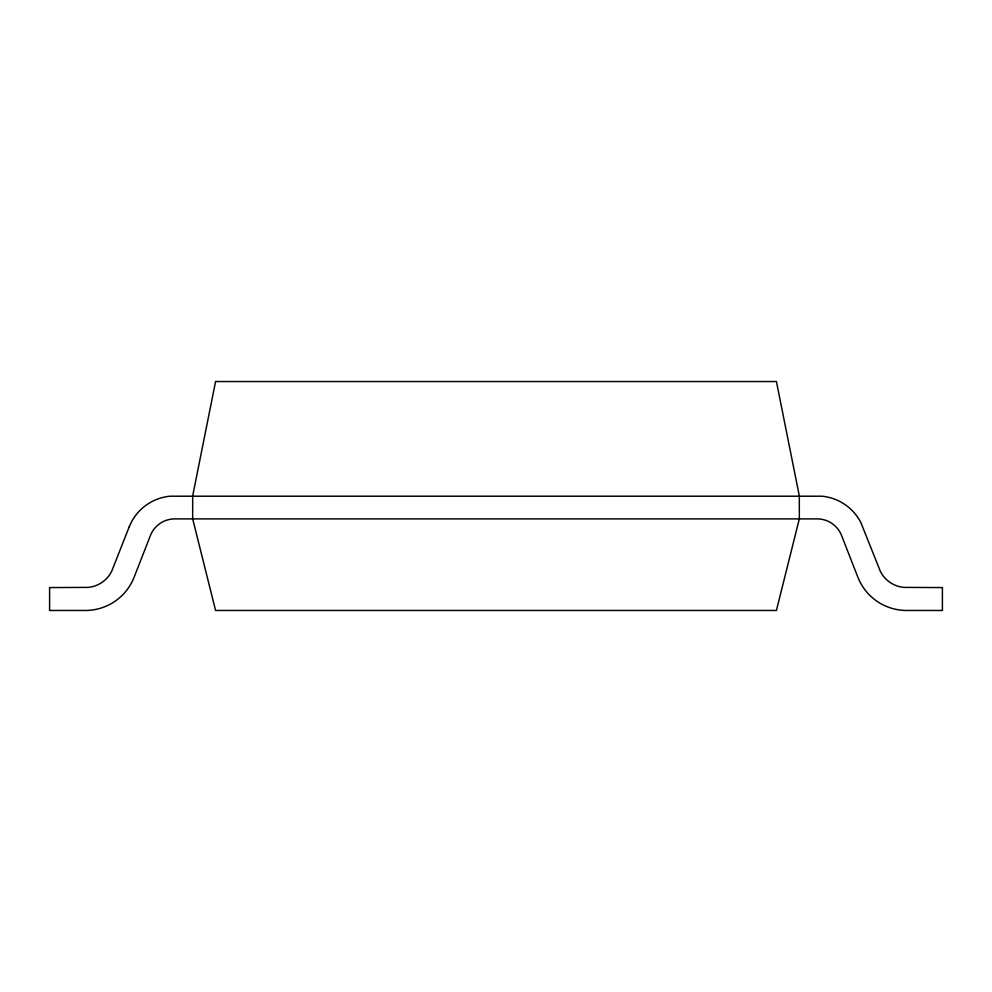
<?xml version="1.0" encoding="UTF-8"?>
<svg xmlns="http://www.w3.org/2000/svg" width="992" height="992" viewBox="0 0 992 992"><rect width="100%" height="100%" fill="white"/><g stroke="black" fill="none" stroke-linecap="round" stroke-linejoin="round"><path stroke-width="1.49" d="M215.574 381.536L192.671 496L192.671 518.89L215.574 610.464L776.426 610.464L799.329 518.89L799.329 496L776.426 381.536L215.574 381.536M129.282 526.69L111.6 571.491A29.45 29.45 0 0 1 88.3 587.388L49.6 587.574L49.6 610.464L85.374 610.464A52.378 52.378 0 0 0 134.156 577.146L150.4 535.556A26.189 26.189 0 0 1 174.79 518.89L817.21 518.89A26.189 26.189 0 0 1 841.6 535.556L857.844 577.146A52.378 52.378 0 0 0 906.626 610.464L942.4 610.464L942.4 587.574L903.7 587.388A29.45 29.45 0 0 1 880.4 571.491L860.944 522.734A49.104 49.104 0 0 0 822.108 496.211L169.892 496.211A49.104 49.104 0 0 0 131.056 522.734L129.282 526.69"/></g></svg>
